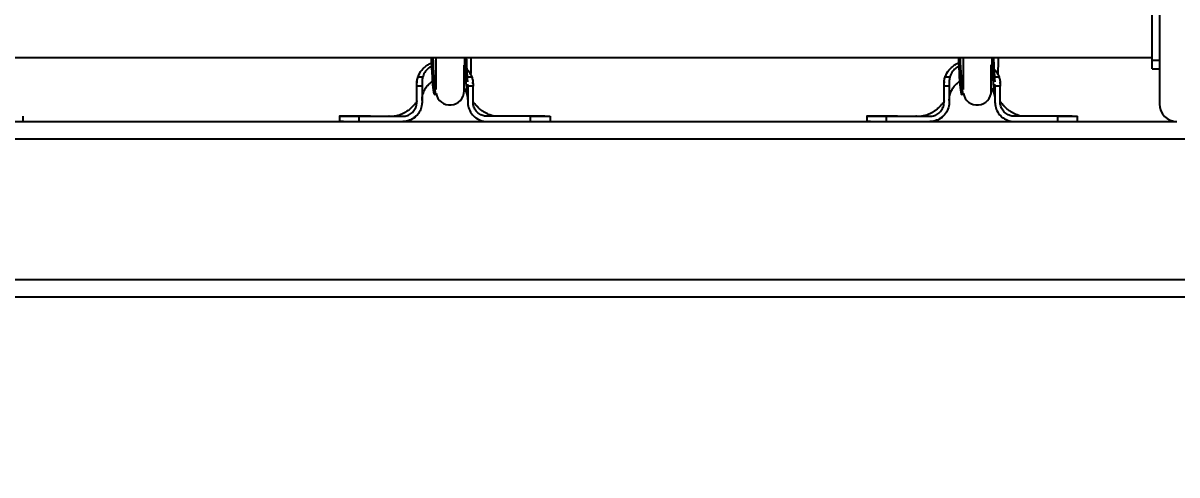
# Model space of a CAD drawing. Header units: millimetres. Extents: x -3362 to 2982, y -2844 to 2289.
# Drawn here: x -514 to 142, y -763 to -505 of the extents above; entities that cross this region are included whole.
import ezdxf

# ---------------------------------------------------------------- set-up
doc = ezdxf.new("R2010")
doc.units = ezdxf.units.MM
for name, color, linetype in [('DIKOM_ОБЪЕКТ', 7, 'Continuous'), ('DIKOM_РАЗМЕР_ЗОНА', 7, 'Continuous'), ('DIKOM_РАЗМЕР_ОБЪЕКТА', 7, 'Continuous')]:
    doc.layers.add(name, color=color, linetype=linetype)
doc.styles.add('style1', font='arial.ttf', dxfattribs={"width": 0.8})
doc.dimstyles.new('1-50', dxfattribs={"dimtxt": 300, "dimasz": 200, "dimexe": 100, "dimexo": 0, "dimgap": 100, "dimtad": 1, "dimdec": 0, "dimtxsty": 'style1', "dimcen": 0, "dimclrd": 7, "dimclre": 7, "dimadec": 1, "dimazin": 2, "dimtfac": 1, "dimtdec": 0, "dimtmove": 0, "dimatfit": 3, "dimfxl": 0, "dimlwd": 25, "dimlwe": 18, "dimarcsym": 0})

# ---------------------------------------------------------------- blocks, each defined once
blk = doc.blocks.new('*D0')
at = {"layer": 'Defpoints', "color": 0, "transparency": 16777216}
for p in [(-2617.78, -272.68), (2982.22, -272.68), (2982.22, -2743.66)]:
    blk.add_point(p, dxfattribs=at)
at = {"layer": 'DIKOM_РАЗМЕР_ЗОНА', "color": 7, "lineweight": 18, "transparency": 16777216}
for p, q in [((-2617.78, -272.68), (-2617.78, -2843.66)), ((2982.22, -272.68), (2982.22, -2843.66))]:
    blk.add_line(p, q, dxfattribs=at)
at = {"layer": 'DIKOM_РАЗМЕР_ЗОНА', "color": 7, "lineweight": 25, "transparency": 16777216}
blk.add_line((-2417.78, -2743.66), (2782.22, -2743.66), dxfattribs=at)
at = {"layer": 'DIKOM_РАЗМЕР_ЗОНА', "color": 7, "transparency": 16777216}
for points in [[(-2417.78, -2710.33), (-2417.78, -2777), (-2617.78, -2743.66)], [(2782.22, -2710.33), (2782.22, -2777), (2982.22, -2743.66)]]:
    blk.add_solid(points, dxfattribs=at)
at = {"layer": 'DIKOM_РАЗМЕР_ЗОНА', "color": 0, "transparency": 16777216, "insert": (182.22, -2490.49), "char_height": 300, "attachment_point": 5, "style": 'style1'}
blk.add_mtext('5600', dxfattribs=at)
blk = doc.blocks.new('*D1')
at = {"layer": 'Defpoints', "color": 0, "transparency": 16777216}
for p in [(-2911.71, 2288.6), (542, 2288.6), (182.22, -2211.4)]:
    blk.add_point(p, dxfattribs=at)
at = {"layer": 'DIKOM_РАЗМЕР_ЗОНА', "color": 7, "lineweight": 18, "transparency": 16777216}
for p, q in [((542, 2288.6), (-3011.71, 2288.6)), ((182.22, -2211.4), (-3011.71, -2211.4))]:
    blk.add_line(p, q, dxfattribs=at)
at = {"layer": 'DIKOM_РАЗМЕР_ЗОНА', "color": 7, "lineweight": 25, "transparency": 16777216}
blk.add_line((-2911.71, -2011.4), (-2911.71, 2088.6), dxfattribs=at)
at = {"layer": 'DIKOM_РАЗМЕР_ЗОНА', "color": 7, "transparency": 16777216}
for points in [[(-2945.05, 2088.6), (-2878.38, 2088.6), (-2911.71, 2288.6)], [(-2945.05, -2011.4), (-2878.38, -2011.4), (-2911.71, -2211.4)]]:
    blk.add_solid(points, dxfattribs=at)
at = {"layer": 'DIKOM_РАЗМЕР_ЗОНА', "color": 0, "transparency": 16777216, "insert": (-3164.89, 38.6), "char_height": 300, "attachment_point": 5, "rotation": 90, "style": 'style1'}
blk.add_mtext('4500', dxfattribs=at)
blk = doc.blocks.new('*D2')
at = {"layer": 'Defpoints', "color": 0, "transparency": 16777216}
for p in [(1482.22, -656.4), (-1117.78, -661.4), (1482.22, -1227.16)]:
    blk.add_point(p, dxfattribs=at)
at = {"layer": 'DIKOM_РАЗМЕР_ОБЪЕКТА', "color": 7, "lineweight": 18, "transparency": 16777216}
for p, q in [((1482.22, -656.4), (1482.22, -1327.16)), ((-1117.78, -661.4), (-1117.78, -1327.16))]:
    blk.add_line(p, q, dxfattribs=at)
at = {"layer": 'DIKOM_РАЗМЕР_ОБЪЕКТА', "color": 7, "lineweight": 25, "transparency": 16777216}
blk.add_line((-917.78, -1227.16), (1282.22, -1227.16), dxfattribs=at)
at = {"layer": 'DIKOM_РАЗМЕР_ОБЪЕКТА', "color": 7, "transparency": 16777216}
for points in [[(-917.78, -1193.83), (-917.78, -1260.5), (-1117.78, -1227.16)], [(1282.22, -1193.83), (1282.22, -1260.5), (1482.22, -1227.16)]]:
    blk.add_solid(points, dxfattribs=at)
at = {"layer": 'DIKOM_РАЗМЕР_ОБЪЕКТА', "color": 0, "transparency": 16777216, "insert": (182.22, -973.99), "char_height": 300, "attachment_point": 5, "style": 'style1'}
blk.add_mtext('2600', dxfattribs=at)

msp = doc.modelspace()

# ---------------------------------------------------------------- linework, layer by layer
at = {"layer": 'DIKOM_ОБЪЕКТ'}
for p, q in [((132.22, -471.4), (132.22, -551.4)), ((128.22, -526.4), (128.22, -496.4)), ((-863.78, -524.9), (128.22, -524.9)), ((-279.41, -524.9), (-279.41, -543.2)), ((20.59, -524.9), (20.59, -543.2)), ((-263.41, -544.03), (-263.41, -529.19)), ((-263.41, -530.05), (-262.93, -530.43)), ((36.59, -544.03), (36.59, -529.19)), ((36.59, -530.05), (37.07, -530.43)), ((128.22, -526.4), (132.22, -526.4)), ((128.22, -531.4), (128.22, -526.4)), ((128.22, -531.4), (132.22, -531.4)), ((-289.65, -536.05), (-286.93, -536.05)), ((-261.7, -536.05), (-258.98, -536.05)), ((10.35, -536.05), (13.07, -536.05)), ((38.3, -536.05), (41.02, -536.05)), ((-287.31, -541.26), (-290.31, -541.26)), ((-290.31, -549.4), (-290.31, -541.26)), ((-290.22, -538.63), (-290.25, -539.33)), ((-287.31, -541.26), (-287.31, -549.4)), ((-258.31, -541.26), (-261.31, -541.26)), ((-261.31, -541.26), (-261.31, -549.4)), ((-258.35, -539.75), (-258.4, -539.05)), ((-258.35, -539.77), (-258.36, -539.05)), ((-258.31, -549.4), (-258.31, -541.26)), ((12.69, -541.26), (9.69, -541.26)), ((9.69, -549.4), (9.69, -541.26)), ((9.78, -538.63), (9.75, -539.33)), ((12.69, -541.26), (12.69, -549.4)), ((41.69, -541.26), (38.69, -541.26)), ((38.69, -541.26), (38.69, -549.4)), ((41.65, -539.75), (41.6, -539.05)), ((41.65, -539.77), (41.64, -539.05)), ((41.69, -549.4), (41.69, -541.26)), ((-290.31, -550.4), (-290.31, -549.4)), ((-287.31, -549.4), (-287.31, -550.4)), ((-280.36, -545.94), (-279.36, -545.92)), ((-261.31, -549.4), (-261.31, -550.4)), ((-258.31, -550.4), (-258.31, -549.4)), ((9.69, -550.4), (9.69, -549.4)), ((12.69, -549.4), (12.69, -550.4)), ((19.64, -545.94), (20.64, -545.92)), ((38.69, -549.4), (38.69, -550.4)), ((41.69, -550.4), (41.69, -549.4)), ((-877.78, -561.4), (142.22, -561.4)), ((-514.31, -561.4), (-514.31, -558.4)), ((-334.31, -558.4), (-334.31, -561.4)), ((-329.04, -558.4), (-334.3, -558.4)), ((-325.82, -558.4), (-327.09, -558.4)), ((-323.03, -561.4), (-323.03, -558.4)), ((-323.03, -558.4), (-298.31, -558.4)), ((-293.34, -560.15), (-291.58, -559.1)), ((-291.7, -559.19), (-290.88, -558.44)), ((-225.6, -558.4), (-250.3, -558.4)), ((-225.6, -561.4), (-225.6, -558.4)), ((-221.45, -558.4), (-214.33, -558.4)), ((-214.31, -561.4), (-214.31, -558.4)), ((-34.31, -558.4), (-34.31, -561.4)), ((-29.04, -558.4), (-34.3, -558.4)), ((-25.82, -558.4), (-27.09, -558.4)), ((-23.03, -561.4), (-23.03, -558.4)), ((-23.03, -558.4), (1.69, -558.4)), ((6.66, -560.15), (8.42, -559.1)), ((8.3, -559.19), (9.12, -558.44)), ((74.4, -558.4), (49.7, -558.4)), ((74.4, -561.4), (74.4, -558.4)), ((78.55, -558.4), (85.67, -558.4)), ((85.69, -561.4), (85.69, -558.4)), ((1482.22, -571.4), (-1117.78, -571.4)), ((-1117.78, -651.4), (1482.22, -651.4)), ((1482.22, -661.4), (-1117.78, -661.4))]:
    msp.add_line(p, q, dxfattribs=at)
at = {"layer": 'DIKOM_ОБЪЕКТ', "flags": 128}
for points in [[(-282.14, -524.9), (-282.04, -527.7), (-281.91, -530.65), (-281.78, -533.42), (-281.63, -535.98), (-281.47, -538.3), (-281.31, -540.34), (-281.14, -542.1), (-280.97, -543.54), (-280.8, -544.66), (-280.64, -545.43), (-280.47, -545.86), (-280.36, -545.94)], [(-281.14, -524.9), (-281.04, -527.68), (-280.91, -530.63), (-280.78, -533.4), (-280.63, -535.96), (-280.47, -538.28), (-280.31, -540.32), (-280.14, -542.08), (-279.97, -543.53), (-279.81, -544.64), (-279.64, -545.41), (-279.47, -545.84), (-279.31, -545.91), (-279.22, -545.77)], [(17.86, -524.9), (17.96, -527.7), (18.09, -530.65), (18.22, -533.42), (18.37, -535.98), (18.53, -538.3), (18.69, -540.34), (18.86, -542.1), (19.03, -543.54), (19.2, -544.66), (19.36, -545.43), (19.53, -545.86), (19.64, -545.94)], [(18.86, -524.9), (18.96, -527.68), (19.09, -530.63), (19.22, -533.4), (19.37, -535.96), (19.53, -538.28), (19.69, -540.32), (19.86, -542.08), (20.03, -543.53), (20.19, -544.64), (20.36, -545.41), (20.53, -545.84), (20.69, -545.91), (20.78, -545.77)], [(-305.98, -558.39), (-306.12, -558.39), (-306.27, -558.39)], [(-5.98, -558.39), (-6.12, -558.39), (-6.27, -558.39)]]:
    msp.add_lwpolyline(points, dxfattribs=at)
at = {"layer": 'DIKOM_ОБЪЕКТ'}
for centre, radius, start, end in [((-88.46, -522.58), 174.71, 180.76129, 187.21804), ((74.79, -514.28), 337.11, 181.80564, 184.16952), ((-677.98, -525.97), 418.61, 358.77855, 0.14615), ((211.52, -522.58), 174.69, 180.76097, 187.21836), ((375.43, -514.25), 337.76, 181.80764, 184.16703), ((-382.43, -525.92), 423.06, 358.7854, 0.13861), ((-271.41, -544.03), 8, 189.90145, 0), ((28.59, -544.03), 8, 189.90145, 0), ((142.22, -551.4), 10, 180, 270)]:
    msp.add_arc(centre, radius, start, end, dxfattribs=at)
for points, knots in [([(-261.72, -536.15), (-261.73, -536.06), (-261.79, -535.22), (-261.91, -533.26), (-262.06, -530.36), (-262.18, -527.55), (-262.25, -525.66), (-262.28, -524.9)], [0, 0, 0, 0, 0.033432, 0.300879, 0.564343, 0.823725, 1, 1, 1, 1]), ([(38.28, -536.15), (38.27, -536.06), (38.21, -535.22), (38.09, -533.26), (37.94, -530.36), (37.81, -527.55), (37.75, -525.66), (37.72, -524.9)], [0, 0, 0, 0, 0.033432, 0.300879, 0.564343, 0.823725, 1, 1, 1, 1]), ([(-289.65, -536.05), (-289.48, -535.62), (-288.82, -533.93), (-287.29, -531.78), (-285.15, -529.85), (-283.53, -528.7), (-282.42, -528.21), (-282.02, -528.03)], [0, 0, 0, 0, 0.124156, 0.48124, 0.682345, 0.883559, 1, 1, 1, 1]), ([(-281.94, -529.95), (-282.26, -530.13), (-283.29, -530.71), (-285.01, -532.33), (-286.34, -534.29), (-286.82, -535.72), (-286.93, -536.05)], [0, 0, 0, 0, 0.133914, 0.436915, 0.86788, 1, 1, 1, 1]), ([(-262.01, -531.29), (-261.47, -531.87), (-260.17, -533.27), (-259.42, -535.02), (-258.98, -536.05)], [0, 0, 0, 0, 0.410873, 1, 1, 1, 1]), ([(10.35, -536.05), (10.52, -535.62), (11.18, -533.93), (12.71, -531.78), (14.85, -529.85), (16.47, -528.7), (17.58, -528.21), (17.98, -528.03)], [0, 0, 0, 0, 0.124156, 0.48124, 0.682341, 0.883559, 1, 1, 1, 1]), ([(18.06, -529.95), (17.74, -530.13), (16.71, -530.71), (14.99, -532.33), (13.66, -534.29), (13.18, -535.72), (13.07, -536.05)], [0, 0, 0, 0, 0.133921, 0.436917, 0.86788, 1, 1, 1, 1]), ([(37.99, -531.29), (38.53, -531.87), (39.83, -533.27), (40.58, -535.02), (41.02, -536.05)], [0, 0, 0, 0, 0.410877, 1, 1, 1, 1]), ([(-290.31, -540.18), (-290.29, -539.49), (-290.24, -538.08), (-289.85, -536.73), (-289.65, -536.05)], [0, 0, 0, 0, 0.492159, 1, 1, 1, 1]), ([(-286.93, -536.05), (-286.95, -536.13), (-287.07, -536.54), (-287.29, -537.59), (-287.32, -539.26), (-287.32, -540.59), (-287.31, -541.26)], [0, 0, 0, 0, 0.048351, 0.242115, 0.618919, 1, 1, 1, 1]), ([(-258.98, -536.05), (-258.79, -536.71), (-258.39, -538.05), (-258.34, -539.46), (-258.31, -540.18)], [0, 0, 0, 0, 0.491602, 1, 1, 1, 1]), ([(9.69, -540.18), (9.71, -539.49), (9.76, -538.08), (10.15, -536.73), (10.35, -536.05)], [0, 0, 0, 0, 0.492157, 1, 1, 1, 1]), ([(13.07, -536.05), (13.05, -536.13), (12.93, -536.54), (12.71, -537.59), (12.68, -539.26), (12.68, -540.59), (12.69, -541.26)], [0, 0, 0, 0, 0.048354, 0.242117, 0.61892, 1, 1, 1, 1]), ([(41.02, -536.05), (41.21, -536.71), (41.61, -538.05), (41.66, -539.46), (41.69, -540.18)], [0, 0, 0, 0, 0.491602, 1, 1, 1, 1]), ([(-290.31, -541.26), (-290.31, -541.17), (-290.31, -540.81), (-290.31, -540.45), (-290.31, -540.18)], [0, 0, 0, 0, 0.256358, 1, 1, 1, 1]), ([(-287.31, -549.47), (-287.31, -549.37), (-287.31, -549.2), (-287.3, -548.88), (-287.27, -548.19), (-287.08, -546.63), (-286.41, -544.35), (-285.02, -541.88), (-283.35, -539.89), (-282.01, -538.98), (-281.44, -538.59)], [0, 0, 0, 0, 0.022477, 0.041677, 0.077102, 0.184247, 0.404666, 0.624073, 0.840116, 1, 1, 1, 1]), ([(-263.6, -542.05), (-263.11, -542.87), (-262.08, -544.58), (-261.45, -547.08), (-261.32, -548.73), (-261.31, -549.35), (-261.31, -549.41)], [0, 0, 0, 0, 0.366095, 0.764957, 0.973693, 1, 1, 1, 1]), ([(-261.31, -541.26), (-261.31, -541.18), (-261.31, -540.8), (-261.31, -540.43), (-261.31, -540.14)], [0, 0, 0, 0, 0.226524, 1, 1, 1, 1]), ([(-258.31, -540.18), (-258.31, -540.28), (-258.31, -540.64), (-258.31, -540.99), (-258.31, -541.26)], [0, 0, 0, 0, 0.25626, 1, 1, 1, 1]), ([(9.69, -541.26), (9.69, -541.17), (9.69, -540.81), (9.69, -540.45), (9.69, -540.18)], [0, 0, 0, 0, 0.256358, 1, 1, 1, 1]), ([(12.69, -549.47), (12.69, -549.37), (12.69, -549.2), (12.7, -548.88), (12.73, -548.19), (12.92, -546.63), (13.59, -544.35), (14.98, -541.88), (16.65, -539.89), (17.99, -538.98), (18.56, -538.59)], [0, 0, 0, 0, 0.022477, 0.041677, 0.077103, 0.184248, 0.404667, 0.624075, 0.840115, 1, 1, 1, 1]), ([(36.4, -542.05), (36.89, -542.87), (37.92, -544.58), (38.55, -547.08), (38.68, -548.73), (38.69, -549.35), (38.69, -549.41)], [0, 0, 0, 0, 0.366096, 0.764956, 0.973693, 1, 1, 1, 1]), ([(38.69, -541.26), (38.69, -541.18), (38.69, -540.8), (38.69, -540.43), (38.69, -540.14)], [0, 0, 0, 0, 0.226524, 1, 1, 1, 1]), ([(41.69, -540.18), (41.69, -540.28), (41.69, -540.64), (41.69, -540.99), (41.69, -541.26)], [0, 0, 0, 0, 0.25626, 1, 1, 1, 1]), ([(-290.31, -549.58), (-290.31, -549.67), (-290.31, -549.85), (-290.33, -549.9), (-290.33, -549.94), (-290.35, -550.02), (-290.36, -550.06), (-290.37, -550.09), (-290.39, -550.12), (-290.41, -550.18), (-290.5, -550.43), (-291.04, -551.12), (-291.95, -552.03), (-293.14, -553.3), (-294.23, -554.3), (-295.11, -555.02), (-296.03, -555.67), (-297.13, -556.38), (-298.55, -557.15), (-300.3, -557.86), (-302.12, -558.34), (-302.82, -558.38), (-303.18, -558.4)], [0, 0, 0, 0, 0.018185, 0.034391, 0.05285, 0.05671, 0.058314, 0.059779, 0.061255, 0.062949, 0.067428, 0.091963, 0.171059, 0.268633, 0.337569, 0.396367, 0.442783, 0.502184, 0.593495, 0.710962, 0.847913, 1, 1, 1, 1]), ([(-287.31, -550.4), (-287.31, -550.49), (-287.32, -550.91), (-287.44, -552.57), (-288.24, -555.33), (-290.46, -558.4), (-293.56, -560.55), (-296.35, -561.34), (-297.95, -561.39), (-298.31, -561.4)], [0, 0, 0, 0, 0.014813, 0.074109, 0.290048, 0.505967, 0.720945, 0.936012, 1, 1, 1, 1]), ([(-298.31, -558.4), (-298.09, -558.4), (-296.97, -558.37), (-294.98, -557.84), (-292.71, -556.32), (-291.07, -554.13), (-290.38, -552.03), (-290.33, -550.77), (-290.31, -550.4)], [0, 0, 0, 0, 0.054127, 0.268332, 0.482531, 0.697284, 0.911982, 1, 1, 1, 1]), ([(-261.31, -550.4), (-261.31, -550.49), (-261.31, -550.91), (-261.19, -552.57), (-260.39, -555.31), (-258.2, -558.37), (-255.12, -560.53), (-252.31, -561.34), (-250.7, -561.39), (-250.31, -561.4)], [0, 0, 0, 0, 0.014812, 0.074105, 0.288788, 0.503467, 0.718041, 0.933087, 1, 1, 1, 1]), ([(-245.34, -558.4), (-245.66, -558.39), (-246.26, -558.36), (-247.79, -558.01), (-249.34, -557.46), (-250.85, -556.75), (-252.09, -556.01), (-253.2, -555.25), (-254.15, -554.52), (-255.21, -553.56), (-256.26, -552.42), (-257.17, -551.55), (-257.83, -550.84), (-258.14, -550.39), (-258.22, -550.19), (-258.23, -550.14), (-258.25, -550.11), (-258.26, -550.08), (-258.27, -550.06), (-258.29, -549.97), (-258.29, -549.96), (-258.31, -549.86), (-258.31, -549.82), (-258.32, -549.5), (-258.31, -549.05), (-258.31, -548.69), (-258.31, -548.66)], [0, 0, 0, 0, 0.123501, 0.236936, 0.338254, 0.423565, 0.505838, 0.555173, 0.608287, 0.672829, 0.753512, 0.819962, 0.860357, 0.879459, 0.88284, 0.884166, 0.885324, 0.886417, 0.887538, 0.890108, 0.907333, 0.920554, 0.928247, 0.937348, 0.995224, 1, 1, 1, 1]), ([(-250.3, -558.4), (-250.39, -558.4), (-250.85, -558.4), (-252.06, -558.27), (-254, -557.65), (-256.1, -556.14), (-257.67, -553.91), (-258.27, -551.87), (-258.3, -550.69), (-258.31, -550.4)], [0, 0, 0, 0, 0.022082, 0.11062, 0.289013, 0.502889, 0.717714, 0.931824, 1, 1, 1, 1]), ([(9.69, -549.58), (9.69, -549.67), (9.69, -549.85), (9.67, -549.9), (9.67, -549.94), (9.65, -550.02), (9.64, -550.06), (9.63, -550.09), (9.61, -550.12), (9.59, -550.18), (9.5, -550.43), (8.96, -551.12), (8.05, -552.03), (6.86, -553.3), (5.77, -554.3), (4.89, -555.02), (3.97, -555.67), (2.87, -556.38), (1.45, -557.15), (-0.3, -557.86), (-2.12, -558.34), (-2.82, -558.38), (-3.18, -558.4)], [0, 0, 0, 0, 0.018185, 0.034391, 0.05285, 0.056711, 0.058314, 0.059779, 0.061254, 0.06295, 0.067429, 0.091961, 0.171059, 0.268632, 0.337568, 0.396366, 0.442782, 0.502183, 0.593496, 0.710962, 0.847911, 1, 1, 1, 1]), ([(12.69, -550.4), (12.69, -550.49), (12.68, -550.91), (12.56, -552.57), (11.76, -555.33), (9.54, -558.4), (6.44, -560.55), (3.65, -561.34), (2.05, -561.39), (1.69, -561.4)], [0, 0, 0, 0, 0.014813, 0.074109, 0.290048, 0.50597, 0.720948, 0.936015, 1, 1, 1, 1]), ([(1.69, -558.4), (1.91, -558.4), (3.03, -558.37), (5.02, -557.84), (7.29, -556.32), (8.93, -554.13), (9.62, -552.03), (9.67, -550.77), (9.69, -550.4)], [0, 0, 0, 0, 0.054127, 0.268333, 0.482528, 0.697285, 0.911981, 1, 1, 1, 1]), ([(38.69, -550.4), (38.69, -550.49), (38.69, -550.91), (38.81, -552.57), (39.61, -555.31), (41.8, -558.37), (44.88, -560.53), (47.69, -561.34), (49.3, -561.39), (49.69, -561.4)], [0, 0, 0, 0, 0.014812, 0.074105, 0.288787, 0.503468, 0.718044, 0.93309, 1, 1, 1, 1]), ([(54.66, -558.4), (54.34, -558.39), (53.74, -558.36), (52.21, -558.01), (50.66, -557.46), (49.15, -556.75), (47.91, -556.01), (46.8, -555.25), (45.85, -554.52), (44.79, -553.56), (43.74, -552.42), (42.83, -551.55), (42.17, -550.84), (41.86, -550.39), (41.78, -550.19), (41.77, -550.14), (41.75, -550.11), (41.75, -550.08), (41.73, -550.06), (41.71, -549.97), (41.71, -549.96), (41.69, -549.86), (41.69, -549.82), (41.68, -549.5), (41.69, -549.05), (41.69, -548.69), (41.69, -548.66)], [0, 0, 0, 0, 0.123501, 0.236935, 0.338254, 0.423566, 0.505838, 0.555171, 0.608288, 0.672829, 0.753512, 0.819962, 0.860357, 0.879459, 0.882841, 0.884165, 0.885325, 0.886416, 0.887538, 0.890108, 0.907333, 0.920555, 0.928247, 0.937348, 0.995224, 1, 1, 1, 1]), ([(49.7, -558.4), (49.61, -558.4), (49.15, -558.4), (47.94, -558.27), (46, -557.65), (43.9, -556.14), (42.33, -553.91), (41.73, -551.87), (41.7, -550.69), (41.69, -550.4)], [0, 0, 0, 0, 0.022087, 0.110619, 0.289016, 0.502894, 0.717717, 0.931824, 1, 1, 1, 1]), ([(-332.06, -561.4), (-332.44, -561.4), (-333.33, -561.4), (-334.04, -561.4), (-334.4, -561.4), (-334.3, -561.4), (-334.3, -561.4)], [0, 0, 0, 0, 0.268827, 0.62919, 0.979397, 1, 1, 1, 1]), ([(-334.29, -558.4), (-334.3, -558.4), (-334.39, -558.4), (-334.04, -558.4), (-333.18, -558.4), (-331.74, -558.4), (-329.81, -558.4), (-327.04, -558.4), (-324.54, -558.4), (-323.03, -558.4)], [0, 0, 0, 0, 0.012296, 0.165143, 0.313683, 0.466531, 0.61507, 0.767917, 1, 1, 1, 1]), ([(-326.04, -558.4), (-326.66, -558.4), (-327.87, -558.4), (-328.65, -558.4), (-329.04, -558.4)], [0, 0, 0, 0, 0.507946, 1, 1, 1, 1]), ([(-321.44, -558.4), (-322.74, -558.4), (-325.23, -558.4), (-327.56, -558.4), (-328.68, -558.4)], [0, 0, 0, 0, 0.521843, 1, 1, 1, 1]), ([(-316.71, -558.4), (-318.02, -558.4), (-320.53, -558.4), (-322.49, -558.4), (-323.42, -558.4)], [0, 0, 0, 0, 0.522533, 1, 1, 1, 1]), ([(-291.43, -558.99), (-291.38, -558.94), (-291.27, -558.85), (-291.15, -558.75), (-291.09, -558.7)], [0, 0, 0, 0, 0.499812, 1, 1, 1, 1]), ([(-244.88, -558.38), (-244.95, -558.38), (-245.08, -558.38), (-245.22, -558.38), (-245.28, -558.38)], [0, 0, 0, 0, 0.498421, 1, 1, 1, 1]), ([(-224.94, -558.4), (-225.88, -558.4), (-227.83, -558.4), (-230.33, -558.4), (-231.63, -558.4)], [0, 0, 0, 0, 0.477549, 1, 1, 1, 1]), ([(-217.42, -558.4), (-218.33, -558.4), (-221.47, -558.4), (-224.6, -558.4), (-226.82, -558.4)], [0, 0, 0, 0, 0.291652, 1, 1, 1, 1]), ([(-225.6, -558.4), (-225.51, -558.4), (-225.1, -558.4), (-223.38, -558.4), (-220.97, -558.4), (-218.43, -558.4), (-216.59, -558.4), (-215.26, -558.4), (-214.45, -558.4), (-214.37, -558.4), (-214.33, -558.4)], [0, 0, 0, 0, 0.012375, 0.061893, 0.261123, 0.409636, 0.562454, 0.710964, 0.863782, 1, 1, 1, 1]), ([(-32.06, -561.4), (-32.44, -561.4), (-33.33, -561.4), (-34.04, -561.4), (-34.4, -561.4), (-34.3, -561.4), (-34.3, -561.4)], [0, 0, 0, 0, 0.268827, 0.62919, 0.979397, 1, 1, 1, 1]), ([(-34.29, -558.4), (-34.3, -558.4), (-34.39, -558.4), (-34.04, -558.4), (-33.18, -558.4), (-31.74, -558.4), (-29.81, -558.4), (-27.04, -558.4), (-24.54, -558.4), (-23.03, -558.4)], [0, 0, 0, 0, 0.012296, 0.165143, 0.313683, 0.466531, 0.615069, 0.767919, 1, 1, 1, 1]), ([(-26.04, -558.4), (-26.66, -558.4), (-27.87, -558.4), (-28.65, -558.4), (-29.04, -558.4)], [0, 0, 0, 0, 0.507946, 1, 1, 1, 1]), ([(-21.44, -558.4), (-22.74, -558.4), (-25.23, -558.4), (-27.56, -558.4), (-28.68, -558.4)], [0, 0, 0, 0, 0.52184, 1, 1, 1, 1]), ([(-16.71, -558.4), (-18.02, -558.4), (-20.53, -558.4), (-22.49, -558.4), (-23.42, -558.4)], [0, 0, 0, 0, 0.522536, 1, 1, 1, 1]), ([(8.57, -558.99), (8.62, -558.94), (8.73, -558.85), (8.85, -558.75), (8.91, -558.7)], [0, 0, 0, 0, 0.499812, 1, 1, 1, 1]), ([(55.12, -558.38), (55.05, -558.38), (54.92, -558.38), (54.78, -558.38), (54.72, -558.38)], [0, 0, 0, 0, 0.498407, 1, 1, 1, 1]), ([(75.06, -558.4), (74.12, -558.4), (72.17, -558.4), (69.67, -558.4), (68.37, -558.4)], [0, 0, 0, 0, 0.477552, 1, 1, 1, 1]), ([(82.58, -558.4), (81.67, -558.4), (78.53, -558.4), (75.4, -558.4), (73.18, -558.4)], [0, 0, 0, 0, 0.291645, 1, 1, 1, 1]), ([(74.4, -558.4), (74.49, -558.4), (74.9, -558.4), (76.62, -558.4), (79.03, -558.4), (81.57, -558.4), (83.41, -558.4), (84.74, -558.4), (85.55, -558.4), (85.63, -558.4), (85.67, -558.4)], [0, 0, 0, 0, 0.012373, 0.061891, 0.261123, 0.409634, 0.562454, 0.710964, 0.863782, 1, 1, 1, 1])]:
    msp.add_open_spline(points, degree=3, knots=knots, dxfattribs=at)

# ---------------------------------------------------------------- dimensions: what is measured, and where the dimension line sits
at = {"layer": 'DIKOM_РАЗМЕР_ЗОНА'}
dim = msp.add_linear_dim(base=(-2911.71, 2288.6), p1=(182.22, -2211.4), p2=(542, 2288.6), angle=90, dimstyle='1-50', dxfattribs=at)
dim.commit()
dim.dimension.update_dxf_attribs({"geometry": '*D1', "text_midpoint": (-2911.71, 38.6), "dimtype": 160})
dim = msp.add_linear_dim(base=(2982.22, -2743.66), p1=(-2617.78, -272.68), p2=(2982.22, -272.68), dimstyle='1-50', dxfattribs=at)
dim.commit()
dim.dimension.update_dxf_attribs({"geometry": '*D0', "text_midpoint": (182.22, -2743.66), "dimtype": 160})
at = {"layer": 'DIKOM_РАЗМЕР_ОБЪЕКТА'}
dim = msp.add_linear_dim(base=(1482.22, -1227.16), p1=(-1117.78, -661.4), p2=(1482.22, -656.4), dimstyle='1-50', dxfattribs=at)
dim.commit()
dim.dimension.update_dxf_attribs({"geometry": '*D2', "text_midpoint": (182.22, -1227.16), "dimtype": 160})

doc.saveas('drawing.dxf')
